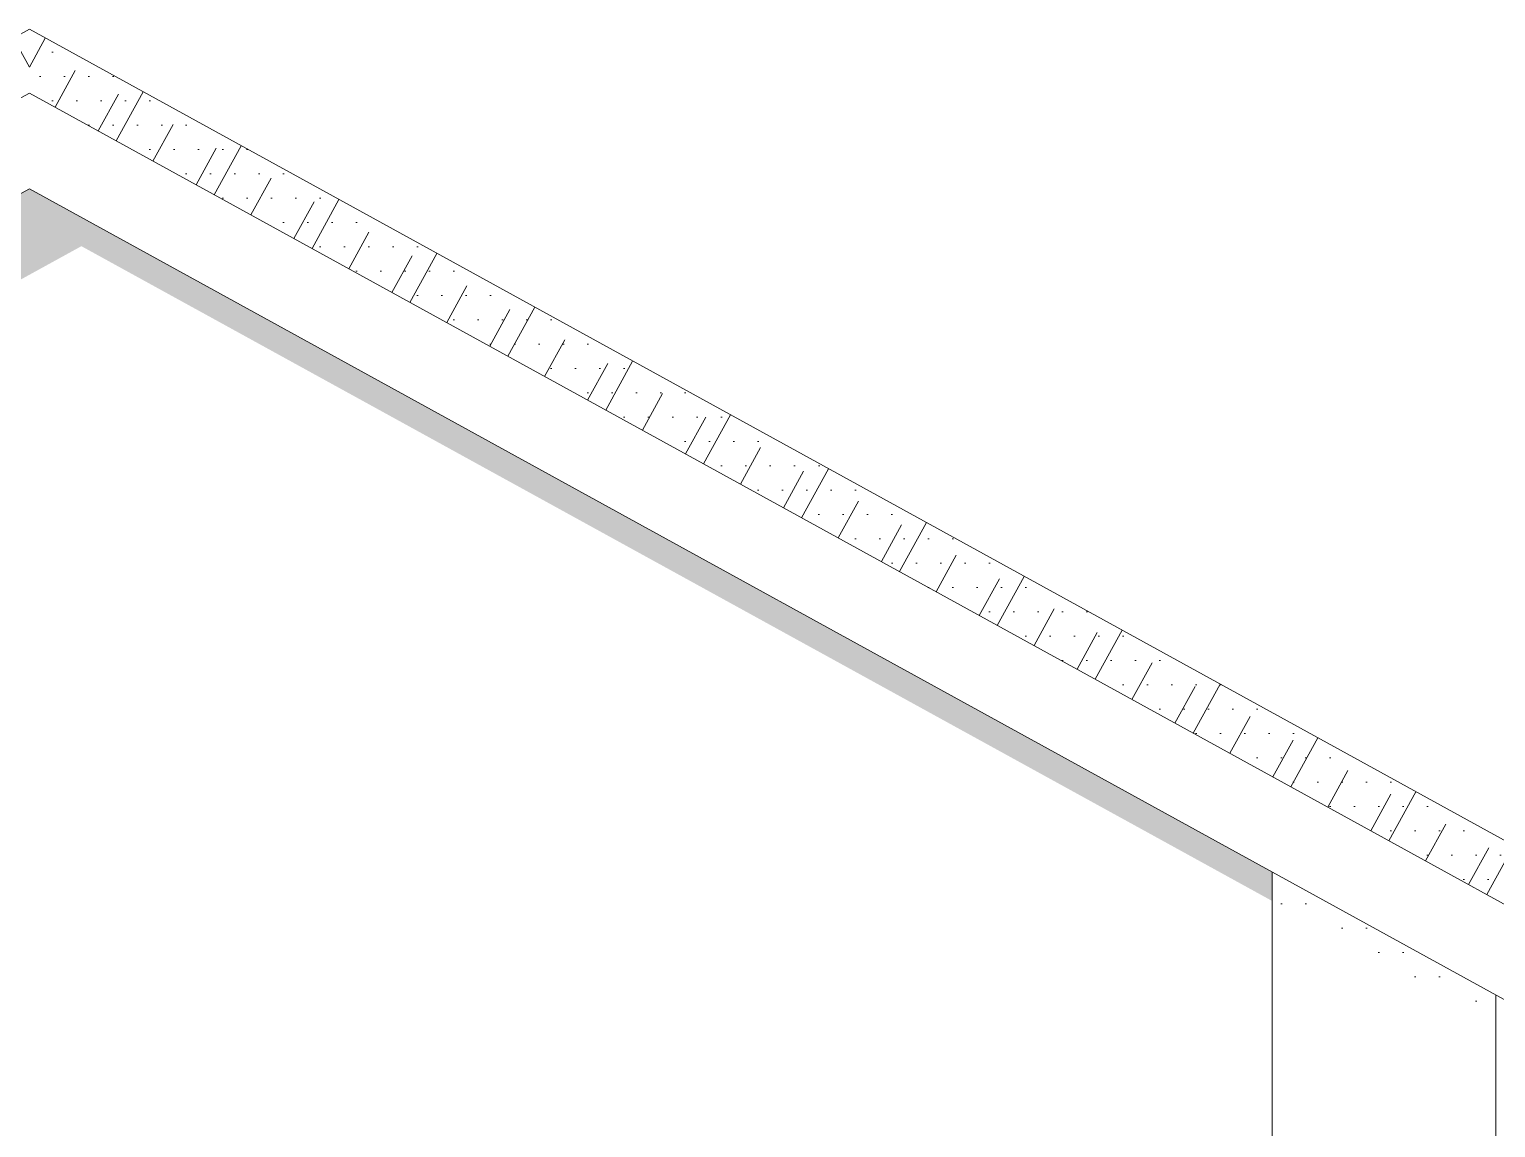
# Model space of a CAD drawing. Header units: metres. Extents: x -111189 to -108577, y -72951 to -72647.
# Drawn here: x -108853.161 to -108850.536, y -72940.29 to -72938.323 of the extents above; entities that cross this region are included whole.
import ezdxf

# ---------------------------------------------------------------- set-up
doc = ezdxf.new("R2010")
doc.units = ezdxf.units.M
doc.header["$MEASUREMENT"] = 0
for name, color, linetype in [('03 - COBERTURA', 7, 'Continuous'), ('05 - PAREDES..35', 7, 'Continuous'), ('06 - FORRA', 7, 'Continuous')]:
    doc.layers.add(name, color=color, linetype=linetype)
pattern_1 = [(360, (-108689.58989, -72946.075524), (0.021783658, 0.043567315), [0, -0.043567315])]

# ---------------------------------------------------------------- blocks, each defined once
blk = doc.blocks.new('*X1705', base_point=(-108689.5899, -72946.0755))
at = {"layer": '05 - PAREDES..35', "color": 7, "linetype": 'Continuous', "lineweight": 13}
blk.add_line((-108853.1896, -72938.3392), (-108853.161, -72938.3912), dxfattribs=at)
blk = doc.blocks.new('*X1706', base_point=(-108689.5899, -72946.0755))
at = {"layer": '05 - PAREDES..35', "color": 7, "linetype": 'Continuous', "lineweight": 13}
for p, q in [((-108853.1324, -72938.3392), (-108853.161, -72938.3912)), ((-108853.1149, -72938.463), (-108853.0788, -72938.3972)), ((-108853.0378, -72938.5054), (-108853.0016, -72938.4396)), ((-108853.0054, -72938.5232), (-108852.9572, -72938.4356)), ((-108852.9397, -72938.5593), (-108852.9035, -72938.4936)), ((-108852.8625, -72938.6017), (-108852.8264, -72938.536)), ((-108852.7819, -72938.532), (-108852.8301, -72938.6196)), ((-108852.7644, -72938.6557), (-108852.7283, -72938.59)), ((-108852.6873, -72938.6981), (-108852.6512, -72938.6324)), ((-108852.6549, -72938.716), (-108852.6067, -72938.6283)), ((-108852.5892, -72938.7521), (-108852.553, -72938.6864)), ((-108852.5121, -72938.7945), (-108852.4759, -72938.7288)), ((-108852.4314, -72938.7247), (-108852.4796, -72938.8123)), ((-108852.4139, -72938.8485), (-108852.3778, -72938.7828)), ((-108852.3368, -72938.8909), (-108852.3007, -72938.8252)), ((-108852.3044, -72938.9087), (-108852.2562, -72938.8211)), ((-108852.2387, -72938.9449), (-108852.2025, -72938.8792)), ((-108852.1616, -72938.9873), (-108852.1254, -72938.9216)), ((-108852.081, -72938.9175), (-108852.1292, -72939.0051)), ((-108852.0634, -72939.0413), (-108852.0273, -72938.9755)), ((-108851.9863, -72939.0837), (-108851.9502, -72939.0179)), ((-108851.9539, -72939.1015), (-108851.9057, -72939.0139)), ((-108851.8882, -72939.1376), (-108851.8521, -72939.0719)), ((-108851.8111, -72939.18), (-108851.7749, -72939.1143)), ((-108851.7305, -72939.1103), (-108851.7787, -72939.1979)), ((-108851.713, -72939.234), (-108851.6768, -72939.1683)), ((-108851.6358, -72939.2764), (-108851.5997, -72939.2107)), ((-108851.6034, -72939.2943), (-108851.5552, -72939.2066)), ((-108851.5377, -72939.3304), (-108851.5016, -72939.2647)), ((-108851.4606, -72939.3728), (-108851.4245, -72939.3071)), ((-108851.38, -72939.303), (-108851.4282, -72939.3906)), ((-108851.3625, -72939.4268), (-108851.3263, -72939.3611)), ((-108851.2854, -72939.4692), (-108851.2492, -72939.4035)), ((-108851.2529, -72939.487), (-108851.2047, -72939.3994)), ((-108851.1872, -72939.5232), (-108851.1511, -72939.4575)), ((-108851.1101, -72939.5656), (-108851.074, -72939.4999)), ((-108851.0295, -72939.4958), (-108851.0777, -72939.5834)), ((-108851.012, -72939.6196), (-108850.9758, -72939.5538)), ((-108850.9349, -72939.662), (-108850.8987, -72939.5962)), ((-108850.9025, -72939.6798), (-108850.8543, -72939.5922)), ((-108850.8367, -72939.7159), (-108850.8006, -72939.6502)), ((-108850.7596, -72939.7583), (-108850.7235, -72939.6926)), ((-108850.679, -72939.6886), (-108850.7272, -72939.7762)), ((-108850.6615, -72939.8123), (-108850.6253, -72939.7466)), ((-108850.5844, -72939.8547), (-108850.5482, -72939.789)), ((-108850.552, -72939.8726), (-108850.5038, -72939.7849))]:
    blk.add_line(p, q, dxfattribs=at)
blk = doc.blocks.new('Corte Elem_1044_1', base_point=(-108689.5899, -72946.0755))
at = {"layer": '05 - PAREDES..35', "linetype": 'Continuous', "lineweight": 13}
h = blk.add_hatch(dxfattribs=at)
h.set_pattern_fill('DOTS_0001', color=251, style=0, pattern_type=2)
h.set_pattern_definition(pattern_1)
h.paths.add_polyline_path([(-108849.9842, -72940.1848), (-108849.936, -72940.0972), (-108853.161, -72938.3234), (-108853.161, -72938.4376)])
at = {"layer": '05 - PAREDES..35', "lineweight": 0}
for name in ['*X1705', '*X1706']:
    blk.add_blockref(name, (-108689.5899, -72946.0755), dxfattribs=at)
blk = doc.blocks.new('Corte Elem_1047_1', base_point=(-108689.5899, -72946.0755))
at = {"layer": '05 - PAREDES..35', "linetype": 'Continuous', "lineweight": 13}
h = blk.add_hatch(dxfattribs=at)
h.set_pattern_fill('DOTS_0001', color=251, style=0, pattern_type=2)
h.set_pattern_definition(pattern_1)
h.paths.add_polyline_path([(-108855.396, -72939.838), (-108855.396, -72941.7455), (-108855.3913, -72941.7455), (-108855.3913, -72939.9896), (-108853.0678, -72938.7117), (-108850.936, -72939.8841), (-108850.936, -72939.8325), (-108853.161, -72938.6088)])
blk = doc.blocks.new('Corte Elem_1048_1', base_point=(-108689.5899, -72946.0755))
at = {"layer": '05 - PAREDES..35', "color": 251, "linetype": 'Continuous', "lineweight": 13}
blk.add_line((-108853.161, -72938.4376), (-108853.161, -72938.4376), dxfattribs=at)
blk = doc.blocks.new('Corte Elem_1058_1', base_point=(-108689.5899, -72946.0755))
at = {"layer": '03 - COBERTURA', "color": 7, "linetype": 'Continuous', "lineweight": 13}
for p, q in [((-108856.386, -72940.0972), (-108853.161, -72938.3234)), ((-108853.161, -72938.3234), (-108849.936, -72940.0972)), ((-108853.161, -72938.4376), (-108855.6603, -72939.8122)), ((-108850.664, -72939.811), (-108853.161, -72938.4376))]:
    blk.add_line(p, q, dxfattribs=at)
blk = doc.blocks.new('Corte Elem_1060_1', base_point=(-108689.5899, -72946.0755))
at = {"layer": '03 - COBERTURA', "color": 7, "linetype": 'Continuous', "lineweight": 13}
for p, q in [((-108853.161, -72938.4376), (-108855.6603, -72939.8122)), ((-108853.161, -72938.6088), (-108856.1529, -72940.2543))]:
    blk.add_line(p, q, dxfattribs=at)
blk = doc.blocks.new('Corte Elem_1061_1', base_point=(-108689.5899, -72946.0755))
at = {"layer": '03 - COBERTURA', "color": 7, "linetype": 'Continuous', "lineweight": 13}
for p, q in [((-108850.664, -72939.811), (-108853.161, -72938.4376)), ((-108850.2507, -72940.2094), (-108853.161, -72938.6088)), ((-108850.1785, -72940.078), (-108850.664, -72939.811))]:
    blk.add_line(p, q, dxfattribs=at)
blk = doc.blocks.new('Corte Elem_1226_1', base_point=(-108689.5899, -72946.0755))
at = {"layer": '06 - FORRA', "linetype": 'Continuous', "lineweight": 13}
h = blk.add_hatch(dxfattribs=at)
h.set_pattern_fill('DOTS_0001', color=251, style=0, pattern_type=2)
h.set_pattern_definition(pattern_1)
h.paths.add_polyline_path([(-108850.936, -72939.8813), (-108850.536, -72940.1013), (-108850.536, -72940.0525), (-108850.936, -72939.8325)])
h = blk.add_hatch(dxfattribs=at)
h.set_pattern_fill('DOTS_0001', color=251, style=0, pattern_type=2)
h.set_pattern_definition(pattern_1)
h.paths.add_polyline_path([(-108850.536, -72941.7897), (-108850.576, -72941.7455), (-108850.576, -72942.7455), (-108850.5718, -72942.7455), (-108850.5718, -72942.7248), (-108850.553, -72942.7455), (-108850.536, -72942.7455), (-108850.536, -72942.7628), (-108850.536, -72942.7628)])
h.paths.add_polyline_path([(-108850.5718, -72942.6977), (-108850.5718, -72942.3093), (-108850.5406, -72942.3093), (-108850.5406, -72942.7321)], flags=0)
h.paths.add_polyline_path([(-108850.5718, -72941.7923), (-108850.5384, -72941.8292), (-108850.5406, -72941.8292), (-108850.5406, -72942.279), (-108850.5718, -72942.279)], flags=0)
h = blk.add_hatch(dxfattribs=at)
h.set_pattern_fill('DOTS_0001', color=251, style=0, pattern_type=2)
h.set_pattern_definition(pattern_1)
h.paths.add_polyline_path([(-108850.8669, -72942.279), (-108850.936, -72942.279), (-108850.936, -72942.693), (-108850.9258, -72942.693), (-108850.9258, -72942.3118), (-108850.9281, -72942.3093), (-108850.8669, -72942.3093)])
h = blk.add_hatch(dxfattribs=at)
h.set_pattern_fill('DOTS_0001', color=251, style=0, pattern_type=2)
h.set_pattern_definition(pattern_1)
h.paths.add_polyline_path([(-108850.8619, -72942.3093), (-108850.8009, -72942.3093), (-108850.8009, -72942.693), (-108850.7866, -72942.693), (-108850.7866, -72942.3118), (-108850.7889, -72942.3093), (-108850.7277, -72942.3093), (-108850.7277, -72942.279), (-108850.8619, -72942.279)])
h = blk.add_hatch(dxfattribs=at)
h.set_pattern_fill('DOTS_0001', color=251, style=0, pattern_type=2)
h.set_pattern_definition(pattern_1)
h.paths.add_polyline_path([(-108850.7227, -72942.3093), (-108850.6618, -72942.3093), (-108850.6618, -72942.693), (-108850.6474, -72942.693), (-108850.6474, -72942.3118), (-108850.6497, -72942.3093), (-108850.596, -72942.3093), (-108850.596, -72942.279), (-108850.7227, -72942.279)])
h = blk.add_hatch(dxfattribs=at)
h.set_pattern_fill('DOTS_0001', color=251, style=0, pattern_type=2)
h.set_pattern_definition(pattern_1)
h.paths.add_polyline_path([(-108850.936, -72942.7455), (-108850.9258, -72942.7455), (-108850.9258, -72942.698), (-108850.936, -72942.698)])
h = blk.add_hatch(dxfattribs=at)
h.set_pattern_fill('DOTS_0001', color=251, style=0, pattern_type=2)
h.set_pattern_definition(pattern_1)
h.paths.add_polyline_path([(-108850.8009, -72942.698), (-108850.8009, -72942.7455), (-108850.7866, -72942.7455), (-108850.7866, -72942.698)])
h = blk.add_hatch(dxfattribs=at)
h.set_pattern_fill('DOTS_0001', color=251, style=0, pattern_type=2)
h.set_pattern_definition(pattern_1)
h.paths.add_polyline_path([(-108850.6618, -72942.698), (-108850.6618, -72942.7455), (-108850.6474, -72942.7455), (-108850.6474, -72942.698)])
at = {"layer": '06 - FORRA', "color": 7, "linetype": 'Continuous', "lineweight": 13}
for p, q in [((-108850.936, -72941.7455), (-108850.936, -72939.8325)), ((-108850.536, -72942.7628), (-108850.536, -72940.0525)), ((-108850.936, -72942.693), (-108850.936, -72941.7655)), ((-108850.936, -72942.7455), (-108850.936, -72942.698))]:
    blk.add_line(p, q, dxfattribs=at)

msp = doc.modelspace()

# ---------------------------------------------------------------- block references
at = {"layer": '03 - COBERTURA', "lineweight": 0}
for name in ['Corte Elem_1058_1', 'Corte Elem_1060_1', 'Corte Elem_1061_1']:
    msp.add_blockref(name, (-108689.5899, -72946.0755), dxfattribs=at)
at = {"layer": '05 - PAREDES..35', "lineweight": 0}
for name in ['Corte Elem_1044_1', 'Corte Elem_1048_1', 'Corte Elem_1047_1']:
    msp.add_blockref(name, (-108689.5899, -72946.0755), dxfattribs=at)
at = {"layer": '06 - FORRA', "lineweight": 0}
msp.add_blockref('Corte Elem_1226_1', (-108689.5899, -72946.0755), dxfattribs=at)

doc.saveas('drawing.dxf')
